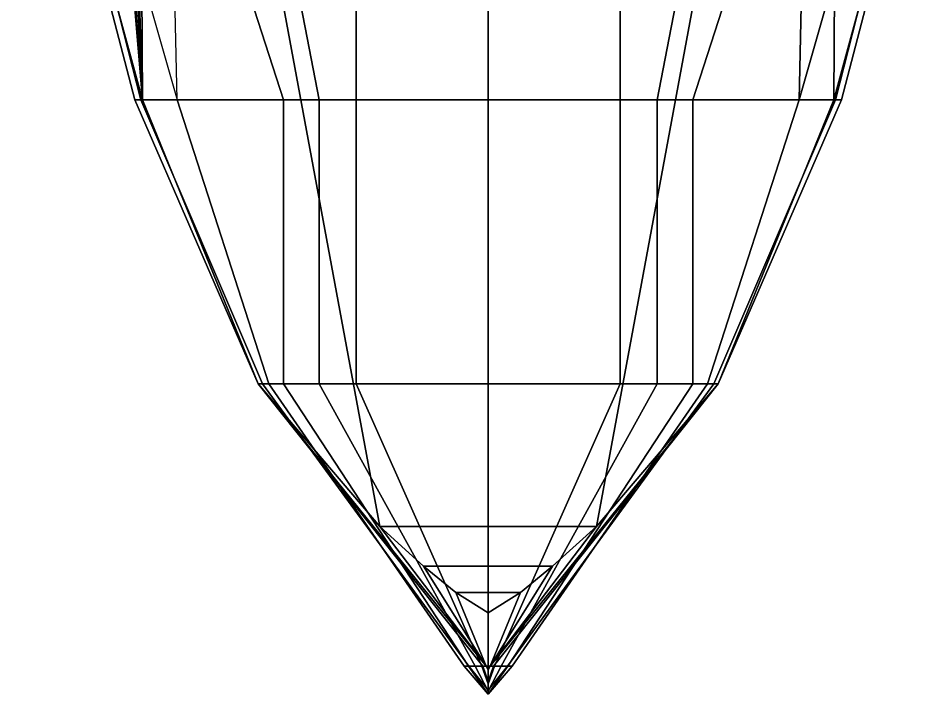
# Model space of a CAD drawing. Extents: x -14 to 14, y -80 to 101.
# Drawn here: x -9.77 to 8.87, y -80.46 to -66.41 of the extents above; entities that cross this region are included whole.
import ezdxf

# ---------------------------------------------------------------- set-up
doc = ezdxf.new("R2010")
doc.units = 0
doc.layers.get('0').update_dxf_attribs({"linetype": 'CONTINUOUS'})
doc.layers.add('CITADELLE', color=3, linetype='CONTINUOUS')

msp = doc.modelspace()

# ---------------------------------------------------------------- linework, layer by layer
for points in [[(-8.8, -48.77, 1.9), (-9.77, -56.34, 1.9), (-8.78, -62.23, 1.9), (-7.18, -68.11, 1.9)], [(-8.8, -48.77, 1.9), (-8.8, -48.77, 1.9), (-7.18, -68.11, 1.9), (-8.57, -49.07, 1.9)], [(-8.57, -49.07, 1.9), (-8.57, -49.07, 1.9), (-7.18, -68.11, 1.9), (-8.12, -49.42, 1.9)], [(-8.12, -49.42, 1.9), (-8.12, -49.42, 1.9), (-7.18, -68.11, 1.9), (-7.75, -49.58, 1.9)], [(-7.75, -49.58, 1.9), (-7.75, -49.58, 1.9), (-7.18, -68.11, 1.9), (-7.29, -49.73, 1.9)], [(8.78, -62.23, 1.9), (7.75, -49.58, 1.9), (7.29, -49.73, 1.9), (7.18, -68.11, 1.9)], [(-7.29, -49.73, 1.9), (-7.18, -68.11, 1.9), (-4.78, -74.01, 1.9), (-2.25, -76.98, 1.9)], [(7.18, -68.11, 1.9), (7.29, -49.73, 1.9), (2.25, -76.98, 1.9), (4.78, -74.01, 1.9)], [(-8.87, -62.23, 1.83), (-8.71, -62.23, -0.31), (-7.22, -68.11, -0.31), (-7.34, -68.11, 1.83)], [(-8.78, -62.23, 1.9), (-8.87, -62.23, 1.83), (-7.34, -68.11, 1.83), (-7.18, -68.11, 1.9)], [(-8.71, -62.23, -0.31), (-8.14, -62.23, -1.7), (-6.46, -68.11, -1.7), (-7.22, -68.11, -0.31)], [(-6.59, -62.23, -3.04), (-6.15, -62.23, -3.26), (-4.25, -68.11, -3.04), (-6.46, -68.11, -1.7)], [(-6.15, -62.23, -3.26), (-4.65, -62.23, -4.12), (-3.51, -68.11, -3.26), (-4.25, -68.11, -3.04)], [(-4.65, -62.23, -4.12), (-2.74, -62.23, -5.04), (-2.74, -68.11, -3.62), (-3.51, -68.11, -3.26)], [(-2.74, -62.23, -5.04), (0, -62.23, -6.06), (0, -68.11, -4.7), (-2.74, -68.11, -3.62)], [(2.74, -68.11, -3.62), (0, -68.11, -4.7), (0, -62.23, -6.06), (2.74, -62.23, -5.04)], [(3.51, -68.11, -3.26), (2.74, -68.11, -3.62), (2.74, -62.23, -5.04), (4.65, -62.23, -4.12)], [(4.25, -68.11, -3.04), (3.51, -68.11, -3.26), (4.65, -62.23, -4.12), (6.15, -62.23, -3.26)], [(6.46, -68.11, -1.7), (4.25, -68.11, -3.04), (6.15, -62.23, -3.26), (6.59, -62.23, -3.04)], [(7.22, -68.11, -0.31), (6.46, -68.11, -1.7), (8.14, -62.23, -1.7), (8.71, -62.23, -0.31)], [(6.46, -68.11, -1.7), (6.46, -68.11, -1.7), (6.59, -62.23, -3.04), (8.14, -62.23, -1.7)], [(7.18, -68.11, 1.9), (7.34, -68.11, 1.83), (8.87, -62.23, 1.83), (8.78, -62.23, 1.9)], [(7.34, -68.11, 1.83), (7.22, -68.11, -0.31), (8.71, -62.23, -0.31), (8.87, -62.23, 1.83)], [(0, -67.06, -5.37), (0, -64.92, -5.93), (0, -64.92, -8.29), (0, -67.36, -8.29)], [(0, -67.36, -8.29), (0, -64.92, -8.29), (0, -64.92, -5.93), (0, -67.06, -5.37)], [(0, -67.6, -8.23), (0, -67.36, -8.29), (0, -67.06, -5.37), (0, -67.35, -5.37)], [(0, -67.35, -5.37), (0, -67.06, -5.37), (0, -67.36, -8.29), (0, -67.6, -8.23)], [(0, -67.65, -5.45), (0, -67.35, -5.37), (0, -67.6, -8.23), (0, -67.99, -7.89)], [(0, -67.99, -7.89), (0, -67.6, -8.23), (0, -67.35, -5.37), (0, -67.65, -5.45)], [(0, -68.15, -7.48), (0, -67.99, -7.89), (0, -67.65, -5.45), (0, -68.14, -6.06)], [(0, -68.14, -6.06), (0, -67.65, -5.45), (0, -67.99, -7.89), (0, -68.15, -7.48)], [(-7.34, -68.11, 1.83), (-7.22, -68.11, -0.31), (-4.69, -74.01, 0.25), (-4.78, -74.01, 1.83)], [(-7.18, -68.11, 1.9), (-7.34, -68.11, 1.83), (-4.78, -74.01, 1.83), (-4.78, -74.01, 1.9)], [(-7.22, -68.11, -0.31), (-6.46, -68.11, -1.7), (-4.56, -74.01, -0.31), (-4.69, -74.01, 0.25)], [(-6.46, -68.11, -1.7), (-4.25, -68.11, -3.04), (-4.25, -74.01, -1.05), (-4.56, -74.01, -0.31)], [(-4.25, -68.11, -3.04), (-3.51, -68.11, -3.26), (-3.51, -74.01, -1.83), (-4.25, -74.01, -1.05)], [(-3.51, -68.11, -3.26), (-2.74, -68.11, -3.62), (-2.74, -74.01, -2.2), (-3.51, -74.01, -1.83)], [(-2.74, -68.11, -3.62), (0, -68.11, -4.7), (0, -74.01, -3.32), (-2.74, -74.01, -2.2)], [(2.74, -74.01, -2.2), (0, -74.01, -3.32), (0, -68.11, -4.7), (2.74, -68.11, -3.62)], [(3.51, -74.01, -1.83), (2.74, -74.01, -2.2), (2.74, -68.11, -3.62), (3.51, -68.11, -3.26)], [(4.25, -74.01, -1.05), (3.51, -74.01, -1.83), (3.51, -68.11, -3.26), (4.25, -68.11, -3.04)], [(4.56, -74.01, -0.31), (4.25, -74.01, -1.05), (4.25, -68.11, -3.04), (6.46, -68.11, -1.7)], [(4.69, -74.01, 0.25), (4.56, -74.01, -0.31), (6.46, -68.11, -1.7), (7.22, -68.11, -0.31)], [(4.78, -74.01, 1.83), (4.69, -74.01, 0.25), (7.22, -68.11, -0.31), (7.34, -68.11, 1.83)], [(4.78, -74.01, 1.9), (4.78, -74.01, 1.83), (7.34, -68.11, 1.83), (7.18, -68.11, 1.9)], [(0, -71.23, -4.53), (0, -71.07, -5.06), (0, -71.07, -6.51), (0, -71.51, -7.48)], [(0, -71.51, -7.48), (0, -71.07, -6.51), (0, -71.07, -5.06), (0, -71.23, -4.53)], [(0, -72.04, -7.94), (0, -71.51, -7.48), (0, -71.23, -4.53), (0, -71.68, -4.12)], [(0, -71.68, -4.12), (0, -71.23, -4.53), (0, -71.51, -7.48), (0, -72.04, -7.94)], [(0, -72.03, -4.01), (0, -71.68, -4.12), (0, -72.04, -7.94), (0, -72.51, -8.16)], [(0, -72.51, -8.16), (0, -72.04, -7.94), (0, -71.68, -4.12), (0, -72.03, -4.01)], [(0, -76.64, -8.14), (0, -72.51, -8.16), (0, -72.03, -4.01), (0, -73.82, -3.9)], [(0, -73.82, -3.9), (0, -72.03, -4.01), (0, -72.51, -8.16), (0, -76.64, -8.14)], [(0, -76.32, -3.28), (0, -73.82, -3.9), (0, -76.64, -8.14), (0, -77.04, -7.96)], [(0, -77.04, -7.96), (0, -76.64, -8.14), (0, -73.82, -3.9), (0, -76.32, -3.28)], [(-4.78, -74.01, 1.9), (-4.78, -74.01, 1.83), (-0.11, -79.88, 1.83), (-0.04, -79.88, 1.9)], [(-4.78, -74.01, 1.83), (-4.69, -74.01, 0.25), (-0.4, -79.88, 0.99), (-0.11, -79.88, 1.83)], [(-2.25, -76.98, 1.9), (-4.78, -74.01, 1.9), (-0.04, -79.88, 1.9), (-2.25, -76.98, 1.9)], [(-4.69, -74.01, 0.25), (-4.56, -74.01, -0.31), (-0.5, -79.88, 0.28), (-0.4, -79.88, 0.99)], [(-4.56, -74.01, -0.31), (-4.25, -74.01, -1.05), (-0.41, -79.88, -0.67), (-0.5, -79.88, 0.28)], [(-4.25, -74.01, -1.05), (-3.51, -74.01, -1.83), (-0.27, -79.88, -1.05), (-0.41, -79.88, -0.67)], [(-3.51, -74.01, -1.83), (-2.74, -74.01, -2.2), (-0.13, -79.88, -1.3), (-0.27, -79.88, -1.05)], [(-2.74, -74.01, -2.2), (0, -74.01, -3.32), (0, -79.88, -1.47), (-0.13, -79.88, -1.3)], [(0.13, -79.88, -1.3), (0, -79.88, -1.47), (0, -74.01, -3.32), (2.74, -74.01, -2.2)], [(0.04, -79.88, 1.9), (0.11, -79.88, 1.83), (4.78, -74.01, 1.83), (4.78, -74.01, 1.9)], [(4.78, -74.01, 1.9), (2.25, -76.98, 1.9), (2.25, -76.98, 1.9), (0.04, -79.88, 1.9)], [(0.11, -79.88, 1.83), (0.4, -79.88, 0.99), (4.69, -74.01, 0.25), (4.78, -74.01, 1.83)], [(0.27, -79.88, -1.05), (0.13, -79.88, -1.3), (2.74, -74.01, -2.2), (3.51, -74.01, -1.83)], [(0.41, -79.88, -0.67), (0.27, -79.88, -1.05), (3.51, -74.01, -1.83), (4.25, -74.01, -1.05)], [(0.4, -79.88, 0.99), (0.5, -79.88, 0.28), (4.56, -74.01, -0.31), (4.69, -74.01, 0.25)], [(0.5, -79.88, 0.28), (0.41, -79.88, -0.67), (4.25, -74.01, -1.05), (4.56, -74.01, -0.31)], [(0, -77.36, -7.5), (0, -77.04, -7.96), (0, -76.32, -3.28), (0, -76.68, -3.28)], [(0, -76.68, -3.28), (0, -76.32, -3.28), (0, -77.04, -7.96), (0, -77.36, -7.5)], [(0, -77.2, -3.61), (0, -76.68, -3.28), (0, -77.36, -7.5), (0, -77.37, -4.04)], [(0, -77.37, -4.04), (0, -77.36, -7.5), (0, -76.68, -3.28), (0, -77.2, -3.61)], [(-2.25, -76.98, 1.9), (-0.04, -79.88, 1.9), (-0.04, -79.88, 1.9), (-1.34, -77.8, 1.9)], [(2.25, -76.98, 1.9), (1.34, -77.8, 1.9), (1.34, -77.8, 1.9), (0.04, -79.88, 1.9)], [(-0.5, -79.88, 0.28), (-0.41, -79.88, -0.67), (0, -80.46, -0.41), (0, -80.46, 0.11)], [(-0.4, -79.88, 0.99), (-0.5, -79.88, 0.28), (0, -80.46, 0.11), (0, -80.38, 0.54)], [(-0.41, -79.88, -0.67), (-0.27, -79.88, -1.05), (0, -80.4, -0.7), (0, -80.46, -0.41)], [(-0.11, -79.88, 1.83), (-0.4, -79.88, 0.99), (0, -80.38, 0.54), (0, -80.2, 1.29)], [(-0.27, -79.88, -1.05), (-0.13, -79.88, -1.3), (0, -80.25, -1.08), (0, -80.4, -0.7)], [(-0.13, -79.88, -1.3), (0, -79.88, -1.47), (0, -80.07, -1.33), (0, -80.25, -1.08)], [(-0.04, -79.88, 1.9), (-0.11, -79.88, 1.83), (0, -80.2, 1.29), (0, -79.96, 1.9)], [(0.04, -79.88, 1.9), (-0.04, -79.88, 1.9), (-0.04, -79.88, 1.9), (0, -79.96, 1.9)], [(0, -80.38, 0.54), (0, -80.46, 0.11), (0.5, -79.88, 0.28), (0.4, -79.88, 0.99)], [(0, -80.2, 1.29), (0, -80.38, 0.54), (0.4, -79.88, 0.99), (0.11, -79.88, 1.83)], [(0, -79.96, 1.9), (0, -80.2, 1.29), (0.11, -79.88, 1.83), (0.04, -79.88, 1.9)], [(0, -80.46, 0.11), (0, -80.46, -0.41), (0.41, -79.88, -0.67), (0.5, -79.88, 0.28)], [(0, -80.25, -1.08), (0, -80.07, -1.33), (0, -79.88, -1.47), (0.13, -79.88, -1.3)], [(0, -80.4, -0.7), (0, -80.25, -1.08), (0.13, -79.88, -1.3), (0.27, -79.88, -1.05)], [(0, -80.46, -0.41), (0, -80.4, -0.7), (0.27, -79.88, -1.05), (0.41, -79.88, -0.67)]]:
    msp.add_3dface(points)
at = {"layer": 'CITADELLE'}
for points in [[(-7.29, -49.73, 4.59), (-7.29, -49.73, 1.9), (-2.25, -76.98, 1.9), (-2.25, -76.98, 4.59)], [(7.29, -49.73, 4.59), (-7.29, -49.73, 4.59), (-2.25, -76.98, 4.59), (2.25, -76.98, 4.59)], [(7.29, -49.73, 1.9), (7.29, -49.73, 4.59), (2.25, -76.98, 4.59), (2.25, -76.98, 1.9)], [(-2.25, -76.98, 4.59), (-2.25, -76.98, 1.9), (-1.34, -77.8, 1.9), (-1.34, -77.8, 4.59)], [(2.25, -76.98, 4.59), (-2.25, -76.98, 4.59), (-1.34, -77.8, 4.59), (1.34, -77.8, 4.59)], [(2.25, -76.98, 1.9), (2.25, -76.98, 4.59), (1.34, -77.8, 4.59), (1.34, -77.8, 1.9)], [(-1.34, -77.8, 4.59), (-1.34, -77.8, 1.9), (-0.04, -79.88, 1.9), (-0.67, -78.35, 4.59)], [(1.34, -77.8, 4.59), (-1.34, -77.8, 4.59), (-0.67, -78.35, 4.59), (0.67, -78.35, 4.59)], [(1.34, -77.8, 1.9), (1.34, -77.8, 4.59), (0.67, -78.35, 4.59), (0.04, -79.88, 1.9)], [(-0.67, -78.35, 4.59), (-0.04, -79.88, 1.9), (0, -79.96, 1.9), (0, -78.77, 4.59)], [(0.67, -78.35, 4.59), (-0.67, -78.35, 4.59), (0, -78.77, 4.59)], [(0.04, -79.88, 1.9), (0.67, -78.35, 4.59), (0, -78.77, 4.59), (0, -79.96, 1.9)]]:
    msp.add_3dface(points, dxfattribs=at)

doc.saveas('drawing.dxf')
